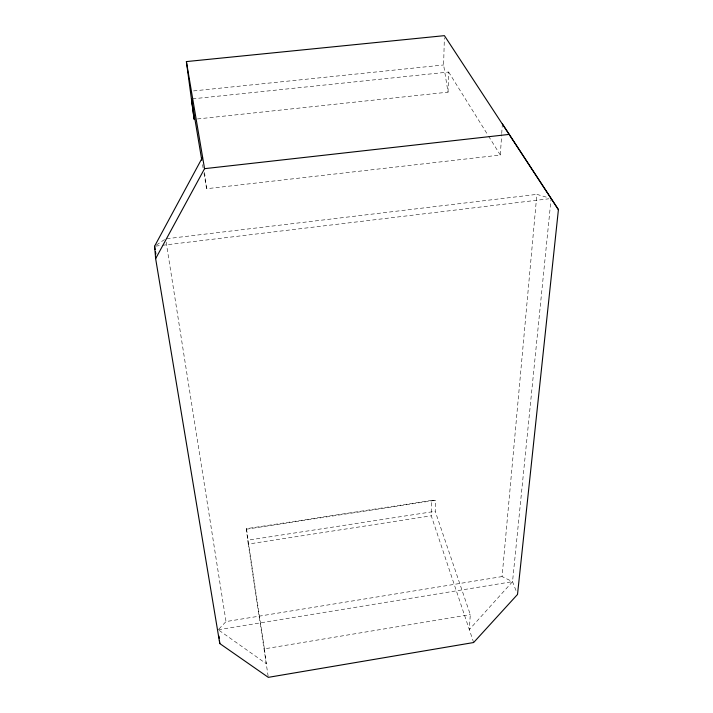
<?xml version="1.0" encoding="UTF-8"?>
<svg xmlns="http://www.w3.org/2000/svg" width="713" height="713" viewBox="0 0 713 713"><rect width="100%" height="100%" fill="white"/><g stroke="black" fill="none" stroke-linecap="round" stroke-linejoin="round"><path stroke-width="0.53" stroke-dasharray="3.56 2.67" d="M473.637 642.529L431.267 515.802L431.686 500.392L435.554 500.294L435.215 511.328L470.295 614.597L469.314 629.606L512.54 581.656L551.006 199.631M197.439 118.964L448.031 92.164L443.62 64.963L444.359 37.825M448.031 92.164L448.646 72.04L192.626 98.84M204.007 173.402L206.574 188.722L500.321 155.033L501.658 134.605M501.729 133.527L502.291 124.927M515.989 590.516L512.54 581.656L502.077 576.585L536.871 194.373L548.065 197.635M218.944 629.009L226.021 621.576L502.077 576.585M156.423 245.014L165.63 238.855M219.141 630.39L266.261 663.723L264.389 648.857L470.295 614.597M218.231 629.748L512.54 581.656M264.389 648.857L247.99 540.169L435.215 511.328M268.15 676.298L248.249 544.072L431.267 515.802M248.249 544.072L246.279 528.707L431.686 500.392M246.279 528.707L246.582 529.171L435.554 500.294M155.684 246.11L161.209 245.441M162.314 245.308L548.912 198.793M166.735 238.721L536.871 194.373M193.517 90.925L443.62 64.963M448.646 72.04L487.995 135.229M488.574 136.174L500.321 155.033M202.537 164.641L203.089 167.92M166.147 242.153L226.021 621.576M246.582 529.171L247.99 540.169M204.524 172.403L206.574 188.722"/><path stroke-width="1.07" d="M201.806 160.265L191.521 98.955L194.132 119.312L186.387 61.585L444.422 35.65L558.413 209.64L517.513 594.455L473.637 642.529L268.311 677.35L219.791 643.563L155.639 258.641L154.587 246.243L202.608 157.181M155.639 258.641L204.56 168.669L186.387 61.585M204.56 168.669L509.287 134.392M558.413 209.64L502.362 123.848M154.587 246.243L155.131 249.541M155.496 251.734L155.862 253.935M218.953 636.121L219.194 638.251M219.426 640.372L219.791 643.563"/></g></svg>
